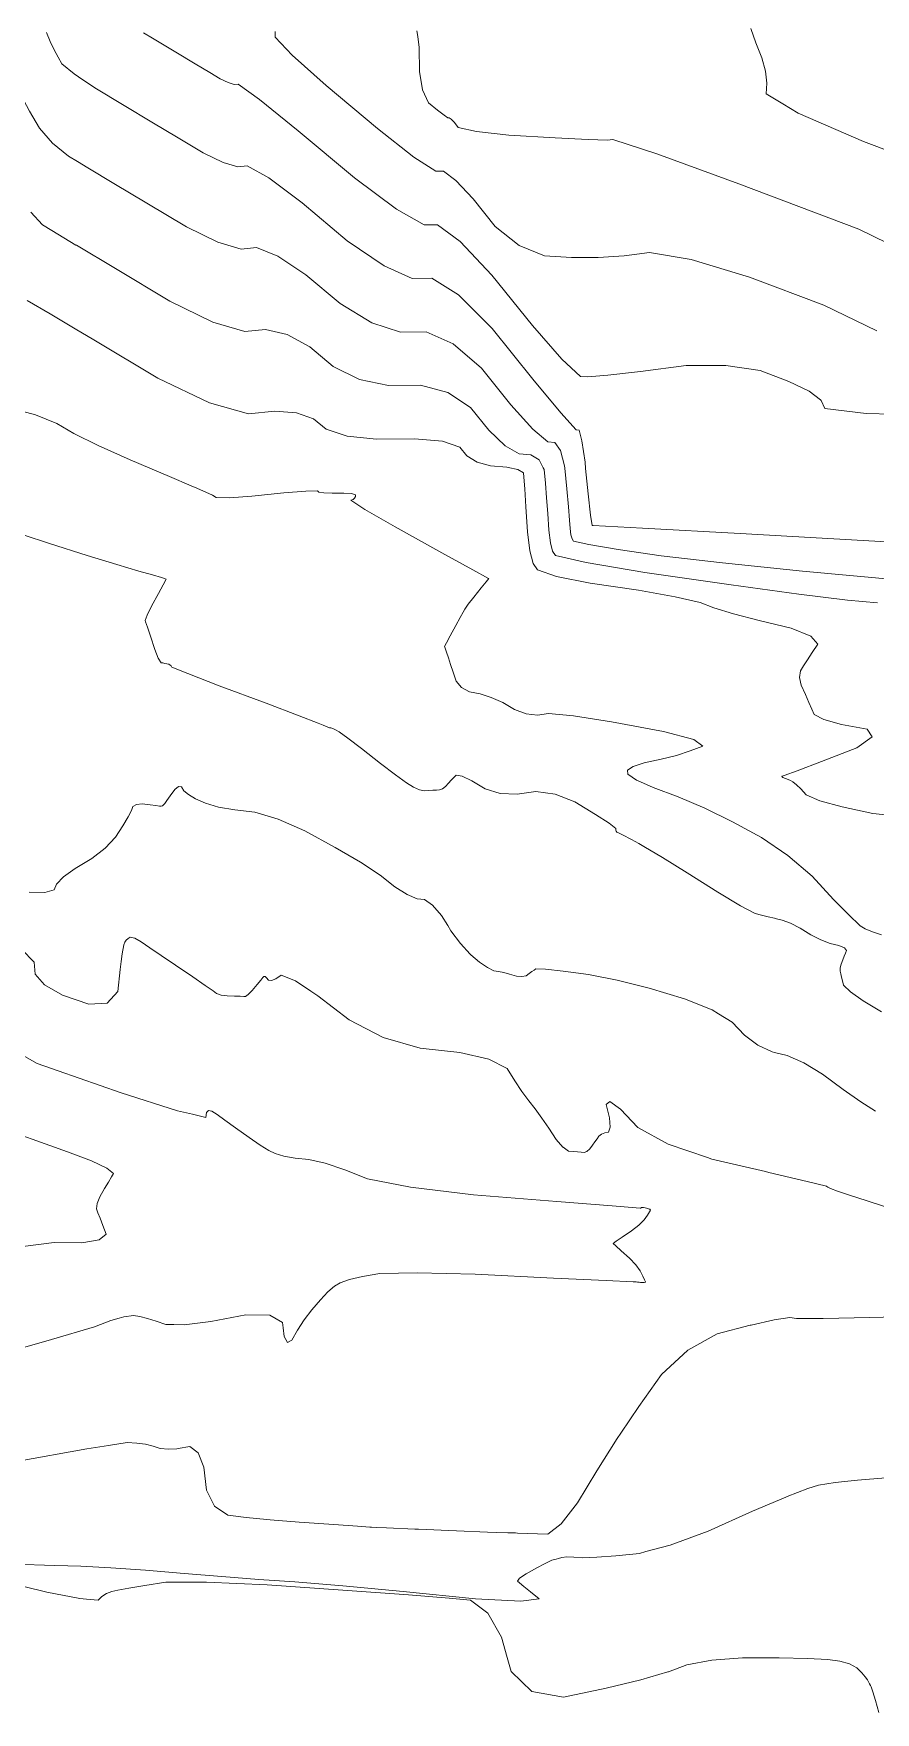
# Model space of a CAD drawing. Header units: inches. Extents: x 1337389 to 1347141, y 407035 to 414577.
# Drawn here: x 1345106 to 1345503, y 410356 to 411147 of the extents above; entities that cross this region are included whole.
import ezdxf

# ---------------------------------------------------------------- set-up
doc = ezdxf.new("R2010")
doc.units = ezdxf.units.IN
doc.header["$MEASUREMENT"] = 0
doc.layers.add('Topo', color=7, linetype='Continuous', lineweight=15, true_color=0x459900)

msp = doc.modelspace()

# ---------------------------------------------------------------- linework, layer by layer
at = {"layer": 'Topo'}
for points, elevation in [([(1344964.7411, 411170.0781), (1344974.6759, 411168.2), (1344991.587, 411164.238), (1345003.3711, 411160.4797), (1345010.0281, 411156.9262), (1345019.5059, 411154.1538), (1345031.805, 411152.163), (1345046.9248, 411150.9531), (1345059.051, 411150.028), (1345068.185, 411149.3869), (1345074.325, 411149.0301), (1345079.4109, 411148.1162), (1345083.443, 411146.6459), (1345086.421, 411144.6199), (1345089.558, 411140.5322), (1345092.8541, 411134.384), (1345096.309, 411126.1741), (1345100.1741, 411118.073), (1345104.4472, 411110.0799), (1345109.13, 411102.1961), (1345115.268, 411095.125), (1345122.861, 411088.8681), (1345127.022, 411086.3652)], 820), ([(1345112.4259, 411147.1489), (1345114.2249, 411142.8739), (1345116.0341, 411138.9979), (1345117.8519, 411135.5219), (1345119.6791, 411132.4451), (1345125.4731, 411127.6419), (1345127.566, 411126.2419)], 825), ([(1345158.0061, 411146.973), (1345162.3309, 411144.4949), (1345173.368, 411137.8549), (1345182.338, 411132.4631), (1345189.2429, 411128.3171), (1345194.0808, 411125.4177), (1345197.9221, 411123.5509), (1345200.766, 411122.714), (1345202.613, 411122.909), (1345212.6551, 411115.6391), (1345230.8889, 411100.9051), (1345257.3179, 411078.7071), (1345277.0642, 411063.9381), (1345290.1272, 411056.5968), (1345296.5079, 411056.685), (1345307.1261, 411048.8209), (1345321.9809, 411033.0068), (1345341.0729, 411009.241), (1345354.968, 410993.3249), (1345363.6669, 410985.2588), (1345367.1692, 410985.0441), (1345376.627, 410985.8179), (1345392.0409, 410987.5811), (1345413.411, 410990.333), (1345432.149, 410990.48), (1345448.257, 410988.0201), (1345461.7332, 410982.9549), (1345471.297, 410978.2839), (1345476.6731, 410974.215)], 830), ([(1345220.0133, 411146.1261), (1345220.002, 411147.5749)], 835), ([(1345503.1181, 411006.6549), (1345478.2578, 411018.7969), (1345443.2269, 411031.9651), (1345415.874, 411040.228), (1345396.1989, 411043.587), (1345384.202, 411042.042), (1345371.9711, 411041.273), (1345359.5039, 411041.2789), (1345346.8019, 411042.0599), (1345334.8459, 411046.9219), (1345323.6371, 411055.865), (1345313.1741, 411068.889), (1345305.034, 411077.5561), (1345299.2151, 411081.8651), (1345295.7177, 411081.8169), (1345285.367, 411088.5211), (1345268.162, 411101.977), (1345244.1018, 411122.1851), (1345228.0551, 411136.5211), (1345220.022, 411144.984), (1345220.0133, 411146.1261)], 835), ([(1345287.135, 411145.2089), (1345286.732, 411147.9919)], 840), ([(1345534.9389, 411035.027), (1345494.783, 411054.6398), (1345438.196, 411075.9101), (1345399.5983, 411089.9769), (1345378.9869, 411096.8418), (1345376.364, 411096.504), (1345367.315, 411096.7279), (1345351.8389, 411097.5131), (1345329.9361, 411098.8609), (1345314.723, 411100.52), (1345306.2, 411102.49), (1345304.3679, 411104.772), (1345302.9408, 411106.2901), (1345301.9221, 411107.0451), (1345301.309, 411107.036), (1345299.496, 411108.2111), (1345296.4821, 411110.568), (1345292.2669, 411114.1091), (1345289.428, 411120.2052), (1345287.9657, 411128.857), (1345287.881, 411140.0649), (1345287.135, 411145.2089)], 840), ([(1345443.8201, 411149.092), (1345446.2929, 411142.223), (1345449.0229, 411135.3059), (1345450.721, 411129.016), (1345451.3889, 411123.3529), (1345451.0251, 411118.3149), (1345458.9619, 411113.529)], 845), ([(1345127.566, 411126.2419), (1345135.2319, 411121.1119), (1345148.9559, 411112.8549), (1345162.0249, 411105.0029), (1345174.4371, 411097.5551), (1345186.1929, 411090.512), (1345195.5259, 411085.974), (1345202.4372, 411083.941), (1345206.925, 411084.4131), (1345217.013, 411078.769), (1345232.6999, 411067.008), (1345253.986, 411049.1292), (1345271.265, 411037.252), (1345284.5361, 411031.3781), (1345293.801, 411031.5051), (1345306.3511, 411023.6561), (1345322.187, 411007.83), (1345341.3089, 410984.0271), (1345354.4949, 410968.1269), (1345361.7449, 410960.1297), (1345363.0579, 410960.0371), (1345364.4302, 410954.9749), (1345365.859, 410944.9429), (1345366.155, 410941.9602)], 825), ([(1345458.9619, 411113.529), (1345466.204, 411109.1611), (1345496.9238, 411095.889), (1345543.1869, 411078.5), (1345577.3859, 411059.4039), (1345599.521, 411038.603), (1345609.5911, 411016.0959), (1345621.052, 411001.1508), (1345633.9049, 410993.7699), (1345648.149, 410993.9519), (1345658.2889, 410993.829), (1345663.8321, 410993.437)], 845), ([(1345127.022, 411086.3652), (1345131.9091, 411083.424), (1345144.1659, 411076.066), (1345159.6311, 411066.7931), (1345178.304, 411055.6049), (1345193.13, 411048.396), (1345204.107, 411045.168), (1345211.2371, 411045.9182), (1345221.3708, 411041.8989), (1345234.5101, 411033.11), (1345250.653, 411019.5509), (1345265.4651, 411010.5671), (1345278.945, 411006.158), (1345291.0942, 411006.325), (1345303.8149, 411000.6829), (1345317.109, 410989.2299), (1345330.9769, 410971.9679), (1345341.3661, 410960.3791), (1345348.278, 410954.4629), (1345351.712, 410954.219), (1345354.359, 410950.448), (1345356.2199, 410943.1489), (1345356.3251, 410942.0937)], 820), ([(1345126.4842, 411047.0241), (1345126.3072, 411047.1299), (1345114.8621, 411053.9938), (1345110.4909, 411056.6241), (1345105.064, 411062.608)], 815), ([(1345346.2023, 410942.232), (1345344.283, 410945.977), (1345340.366, 410948.4), (1345334.8109, 410948.795), (1345328.237, 410952.632), (1345320.644, 410959.9101), (1345312.032, 410970.631), (1345301.2789, 410977.7088), (1345288.3872, 410981.145), (1345273.3538, 410980.9389), (1345259.6659, 410983.8811), (1345247.3211, 410989.9722), (1345236.32, 410999.2119), (1345225.729, 411005.029), (1345215.5479, 411007.4229), (1345205.778, 411006.394), (1345190.7331, 411010.819), (1345170.4159, 411020.698), (1345144.8252, 411036.0309), (1345126.4842, 411047.0241)], 815), ([(1345103.2949, 411021.0779), (1345114.1189, 411014.7282), (1345125.9468, 411007.6799)], 810), ([(1345125.9468, 411007.6799), (1345134.632, 411002.5051), (1345164.8341, 410984.41), (1345189.1058, 410972.782), (1345207.4481, 410967.621), (1345219.86, 410968.9277), (1345230.0869, 410968.1588), (1345238.13, 410965.3137), (1345243.9879, 410960.3939), (1345253.866, 410957.195), (1345267.7629, 410955.719), (1345285.6798, 410955.9651), (1345298.743, 410954.736), (1345306.9539, 410952.0319), (1345310.312, 410947.8519), (1345315.1081, 410944.8842), (1345321.345, 410943.127), (1345329.0199, 410942.5819), (1345329.6121, 410942.459)], 810), ([(1345094.983, 410970.5471), (1345107.2069, 410967.1541), (1345117.2931, 410963.128), (1345125.2391, 410958.4658), (1345125.2749, 410958.448)], 805), ([(1345476.6731, 410974.215), (1345476.9459, 410974.008), (1345478.6829, 410970.126), (1345498.1341, 410967.7721), (1345535.299, 410966.9449)], 830), ([(1345125.2749, 410958.448), (1345136.7209, 410952.7569), (1345151.7371, 410946.0013), (1345170.289, 410938.1969), (1345180.586, 410933.7829)], 805), ([(1345329.6121, 410942.459), (1345334.207, 410941.507), (1345336.907, 410939.9039), (1345337.1182, 410937.7719), (1345337.493, 410932.4269), (1345338.0319, 410923.8702), (1345338.7358, 410912.1), (1345339.8909, 410903.235), (1345341.4982, 410897.276), (1345343.5574, 410894.2219), (1345352.491, 410891.087), (1345368.299, 410887.8729), (1345390.9812, 410884.578), (1345408.2292, 410881.563), (1345420.0431, 410878.8289), (1345426.422, 410876.376), (1345435.6911, 410873.547), (1345447.85, 410870.3422), (1345462.8969, 410866.762), (1345472.0749, 410863.0551), (1345475.383, 410859.2209), (1345472.821, 410855.2611), (1345470.6069, 410851.844), (1345468.7391, 410848.9719), (1345467.2189, 410846.6448), (1345466.8511, 410843.6211), (1345467.636, 410839.899), (1345469.5732, 410835.481), (1345471.2169, 410831.7229), (1345472.568, 410828.625), (1345473.625, 410826.1859), (1345478.312, 410823.8089), (1345486.6281, 410821.494), (1345498.573, 410819.241), (1345500.977, 410815.5801), (1345493.8409, 410810.509), (1345477.1638, 410804.0302), (1345465.7378, 410799.6479), (1345459.563, 410797.3621), (1345458.6401, 410797.1729), (1345458.4431, 410796.8941), (1345458.9708, 410796.526), (1345460.226, 410796.067), (1345461.4369, 410795.559), (1345462.6031, 410795.001), (1345463.725, 410794.394), (1345465.3151, 410793.0862), (1345467.371, 410791.076), (1345468.606, 410789.75)], 810), ([(1345503.4568, 410878.6501), (1345489.3891, 410879.943), (1345466.4589, 410882.7729), (1345434.6691, 410887.14), (1345394.018, 410893.0458), (1345366.46, 410897.6611), (1345351.996, 410900.9849), (1345350.6241, 410903.0187), (1345349.5538, 410906.988), (1345348.7838, 410912.892), (1345348.3158, 410920.73), (1345347.79, 410928.1161), (1345347.206, 410935.048), (1345346.5631, 410941.527), (1345346.2023, 410942.232)], 815), ([(1345356.3251, 410942.0937), (1345357.2931, 410932.324), (1345358.0869, 410923.8051), (1345358.6, 410917.591), (1345358.833, 410913.6841), (1345359.2169, 410910.741), (1345359.75, 410908.762), (1345360.4339, 410907.7479), (1345367.645, 410906.0908), (1345381.382, 410903.791), (1345401.6471, 410900.847), (1345430.5862, 410897.4671), (1345468.2019, 410893.6501), (1345514.4919, 410889.3969)], 820), ([(1345366.155, 410941.9602), (1345367.3469, 410929.9429), (1345368.4818, 410919.9709), (1345369.2639, 410915.0272), (1345369.6929, 410915.112), (1345392.905, 410913.8689), (1345438.8989, 410911.299), (1345507.6749, 410907.4002)], 825), ([(1345180.586, 410933.7829), (1345183.2372, 410932.647), (1345190.582, 410929.3501), (1345192.3241, 410928.3071), (1345198.5019, 410928.1389), (1345209.118, 410928.8479), (1345224.171, 410930.4329), (1345234.445, 410931.2889), (1345239.9402, 410931.4169), (1345240.6558, 410930.8148), (1345242.9661, 410930.4402), (1345246.871, 410930.2901), (1345252.3689, 410930.365), (1345256.0219, 410930.1249), (1345257.8283, 410929.5679), (1345257.7879, 410928.696), (1345257.4091, 410927.9689), (1345256.6889, 410927.387), (1345255.6283, 410926.9501), (1345262.239, 410922.6239), (1345276.521, 410914.4071), (1345298.473, 410902.3022), (1345313.112, 410894.226), (1345320.4379, 410890.18), (1345320.4596, 410890.1464), (1345320.484, 410890.1129), (1345320.5179, 410890.0771), (1345319.36, 410888.6199), (1345317.0171, 410885.7333), (1345313.49, 410881.416), (1345310.8931, 410878.081), (1345309.2259, 410875.728), (1345308.4881, 410874.3569), (1345307.1119, 410871.7967), (1345305.0979, 410868.048), (1345302.4451, 410863.1091), (1345300.6762, 410859.8171), (1345299.7869, 410858.1699), (1345300.0761, 410857.285), (1345300.66, 410855.513), (1345301.537, 410852.856), (1345302.581, 410849.693), (1345303.7929, 410846.0241), (1345305.1709, 410841.85), (1345307.759, 410838.7701), (1345311.5571, 410836.7841), (1345316.5649, 410835.892), (1345321.7512, 410834.1989), (1345327.1171, 410831.7049), (1345332.6631, 410828.411), (1345338.1141, 410826.4621), (1345343.4712, 410825.8579), (1345348.7339, 410826.5999), (1345360.372, 410825.561), (1345378.3859, 410822.7419), (1345402.7761, 410818.1421), (1345417.074, 410814.313), (1345421.2811, 410811.2559), (1345415.3971, 410808.97), (1345408.8429, 410806.9071), (1345401.6189, 410805.0679), (1345393.726, 410803.452), (1345388.4918, 410801.7299), (1345385.919, 410799.9028), (1345386.0039, 410797.969), (1345390.0071, 410795.238), (1345393.313, 410793.765)], 805), ([(1345391.24, 410765.3539), (1345387.6647, 410767.2888), (1345383.5619, 410769.4839), (1345381.3, 410770.658), (1345380.8799, 410770.8121), (1345380.5891, 410771.1578), (1345380.4281, 410771.697), (1345380.395, 410772.4279), (1345377.1599, 410774.904), (1345370.723, 410779.1248), (1345361.0839, 410785.0909), (1345351.7399, 410788.6571), (1345342.6931, 410789.8228), (1345333.942, 410788.5899), (1345325.9999, 410789.0201), (1345318.8659, 410791.1138), (1345312.5421, 410794.8709), (1345307.9701, 410797.0239), (1345305.1509, 410797.574), (1345304.085, 410796.5199), (1345302.9099, 410795.279), (1345301.6262, 410793.853), (1345300.233, 410792.242), (1345298.814, 410791.1589), (1345297.37, 410790.606), (1345295.9009, 410790.5829), (1345294.2451, 410790.506), (1345292.4019, 410790.3762), (1345290.3721, 410790.193), (1345287.9301, 410790.733), (1345285.0749, 410791.9961), (1345281.8079, 410793.9822), (1345276.651, 410797.6539), (1345269.6041, 410803.011), (1345260.6668, 410810.054), (1345254.164, 410815.045), (1345250.0968, 410817.9849), (1345248.465, 410818.874), (1345247.1791, 410819.4879), (1345246.241, 410819.8281), (1345245.649, 410819.8938), (1345244.4679, 410820.2961), (1345242.699, 410821.0339), (1345240.3409, 410822.1081), (1345231.395, 410825.5772), (1345215.862, 410831.442), (1345193.7411, 410839.7002), (1345178.9089, 410845.3788), (1345171.3641, 410848.4771), (1345171.108, 410848.995), (1345170.6361, 410849.4199), (1345169.949, 410849.753), (1345169.047, 410849.9932), (1345168.1441, 410850.201), (1345167.2399, 410850.375), (1345166.334, 410850.516), (1345165.0501, 410852.657), (1345163.3869, 410856.798), (1345161.346, 410862.94), (1345159.9081, 410867.2549), (1345159.0741, 410869.7441), (1345158.8439, 410870.4071), (1345159.773, 410872.857), (1345161.8609, 410877.094), (1345165.1079, 410883.1169), (1345167.328, 410887.237), (1345168.5199, 410889.454), (1345168.683, 410889.7671), (1345166.6189, 410890.568), (1345162.3261, 410891.859), (1345155.8038, 410893.6401), (1345145.559, 410896.685), (1345131.5899, 410900.995), (1345113.8979, 410906.5699), (1345101.5082, 410910.6549)], 800), ([(1345393.313, 410793.765), (1345397.9268, 410791.7091), (1345409.7641, 410787.383), (1345422.2038, 410782.0381), (1345435.2472, 410775.6731), (1345448.8929, 410768.29), (1345461.378, 410759.729), (1345472.701, 410749.9921), (1345482.8639, 410739.0791), (1345490.428, 410731.31), (1345494.744, 410727.289)], 805), ([(1345301.2239, 410726.7518), (1345298.291, 410731.4631), (1345294.1491, 410736.3581), (1345290.3219, 410738.9868), (1345286.811, 410739.35), (1345282.174, 410741.378), (1345276.4109, 410745.071), (1345269.5229, 410750.4281), (1345260.1689, 410756.592), (1345248.3489, 410763.5629), (1345234.0621, 410771.34), (1345221.4311, 410776.8701), (1345210.454, 410780.1539), (1345201.1331, 410781.1921), (1345193.3829, 410782.5829), (1345187.2052, 410784.328), (1345182.599, 410786.427), (1345179.1941, 410788.4079), (1345176.991, 410790.272), (1345175.989, 410792.0191), (1345174.607, 410792.2019), (1345172.8451, 410790.82), (1345170.7031, 410787.8739), (1345169.1059, 410785.68), (1345168.0541, 410784.2382), (1345167.5469, 410783.5491), (1345166.9739, 410783.1201), (1345166.334, 410782.9521), (1345165.6269, 410783.0461), (1345163.9119, 410783.2649), (1345161.1892, 410783.609), (1345157.458, 410784.08), (1345154.7519, 410783.8009), (1345153.0719, 410782.7749), (1345152.417, 410780.9991), (1345150.8429, 410777.999), (1345148.3499, 410773.775), (1345144.9379, 410768.326), (1345140.074, 410763.159), (1345133.758, 410758.2729), (1345125.9899, 410753.668), (1345120.4411, 410749.677), (1345117.1101, 410746.2991), (1345115.9969, 410743.5349), (1345111.7099, 410742.267), (1345104.249, 410742.4959)], 795), ([(1345468.606, 410789.75), (1345469.896, 410788.365), (1345476.4039, 410785.5421), (1345486.8979, 410782.607), (1345501.3759, 410779.5591), (1345508.8158, 410778.786)], 810), ([(1345454.964, 410730.191), (1345452.022, 410730.8772), (1345448.8819, 410731.671), (1345445.875, 410732.495), (1345439.0581, 410736.1041), (1345428.4312, 410742.4979), (1345413.992, 410751.6771), (1345402.3851, 410758.8682), (1345393.6099, 410764.0722), (1345391.24, 410765.3539)], 800), ([(1345181.1321, 410637.9439), (1345174.076, 410639.577), (1345147.59, 410648.0512), (1345107.989, 410661.905), (1345081.0827, 410677.0369), (1345066.8731, 410693.4482), (1345065.3591, 410711.138), (1345062.8291, 410723.6001), (1345059.284, 410730.8331), (1345054.7231, 410732.8381), (1345050.689, 410738.6579), (1345047.1821, 410748.294), (1345045.404, 410756.317)], 785), ([(1345086.815, 410723.5401), (1345090.0019, 410722.139), (1345100.895, 410715.5713), (1345106.5779, 410709.5121), (1345107.053, 410703.961), (1345111.5121, 410698.8122), (1345119.954, 410694.0651), (1345132.3789, 410689.718), (1345141.0481, 410690.2829), (1345145.9619, 410695.759), (1345147.1198, 410706.147), (1345147.583, 410709.79)], 790), ([(1345312.1768, 410713.018), (1345311.7381, 410713.382), (1345307.231, 410718.276), (1345302.7489, 410724.3031), (1345301.2239, 410726.7518)], 795), ([(1345505.439, 410686.1978), (1345496.7691, 410691.406), (1345490.8101, 410695.568), (1345487.5608, 410698.684), (1345487.0231, 410700.753), (1345486.564, 410702.5599), (1345486.185, 410704.1052), (1345485.8852, 410705.3879), (1345485.94, 410706.8949), (1345486.35, 410708.626), (1345487.1151, 410710.5809), (1345487.807, 410712.3119), (1345488.4249, 410713.8201), (1345488.969, 410715.1038), (1345487.945, 410716.285), (1345485.3539, 410717.3642), (1345481.1951, 410718.3409), (1345476.7639, 410720.0289), (1345472.0609, 410722.428), (1345467.0861, 410725.5379), (1345462.633, 410727.8561), (1345458.7031, 410729.3811), (1345455.296, 410730.1139), (1345454.964, 410730.191)], 800), ([(1345494.744, 410727.289), (1345495.393, 410726.6851), (1345497.759, 410725.206), (1345501.1022, 410723.805), (1345505.422, 410722.4831)], 805), ([(1345147.583, 410709.79), (1345148.051, 410713.468), (1345148.756, 410717.723), (1345149.235, 410718.912), (1345149.914, 410719.918), (1345150.7919, 410720.74), (1345151.872, 410721.38), (1345153.943, 410720.8622), (1345157.005, 410719.1861), (1345161.06, 410716.3519), (1345166.4529, 410712.644), (1345173.1851, 410708.0619), (1345181.2549, 410702.6059), (1345187.1528, 410698.5891), (1345190.8769, 410696.0099), (1345192.429, 410694.8709), (1345194.6221, 410694.0801), (1345197.4569, 410693.6371), (1345200.9332, 410693.5421), (1345203.5241, 410693.4729), (1345205.2301, 410693.4282), (1345206.0511, 410693.4089), (1345207.3742, 410694.327), (1345209.1999, 410696.1841), (1345211.5279, 410698.977), (1345213.2182, 410701.0069), (1345214.2699, 410702.2719), (1345214.6839, 410702.7721), (1345215.264, 410702.7299), (1345216.009, 410702.1472), (1345216.9211, 410701.0221), (1345218.3801, 410700.858), (1345220.3861, 410701.6529), (1345222.9399, 410703.408), (1345229.533, 410700.7751), (1345236.8419, 410695.9479)], 790), ([(1345428.6751, 410685.2267), (1345425.6599, 410687.0602), (1345412.6451, 410692.3629), (1345396.0499, 410697.234), (1345381.0019, 410701.024), (1345367.5039, 410703.7341), (1345355.5541, 410705.3643), (1345347.2991, 410706.255), (1345342.739, 410706.4091), (1345341.875, 410705.8249), (1345340.82, 410705.0851), (1345339.575, 410704.19), (1345338.138, 410703.138), (1345336.129, 410702.7418), (1345333.546, 410703.0021), (1345330.391, 410703.9179), (1345327.573, 410704.643), (1345325.0911, 410705.177), (1345322.946, 410705.519), (1345320.006, 410707.0009), (1345316.2702, 410709.6219), (1345312.1768, 410713.018)], 795), ([(1345236.8419, 410695.9479), (1345240.1659, 410693.752), (1345254.8379, 410682.34), (1345270.8659, 410674.086), (1345288.2491, 410668.9902), (1345306.988, 410667.0509), (1345320.6589, 410663.8671), (1345329.261, 410659.4359), (1345332.7947, 410653.76), (1345336.1579, 410648.7021), (1345339.3499, 410644.264), (1345342.3711, 410640.444), (1345345.5429, 410636.141), (1345348.867, 410631.3561), (1345352.3421, 410626.0892), (1345355.422, 410622.5041), (1345355.5169, 410622.4371)], 790), ([(1345455.0679, 410667.0591), (1345453.856, 410667.343), (1345447.2, 410670.499), (1345440.9459, 410675.161), (1345435.0931, 410681.3259), (1345428.6751, 410685.2267)], 795), ([(1345502.5439, 410639.3881), (1345495.68, 410643.8281), (1345487.394, 410649.646), (1345477.683, 410656.8418), (1345468.8572, 410662.19), (1345460.9149, 410665.69), (1345455.0679, 410667.0591)], 795), ([(1345355.5169, 410622.4371), (1345358.1089, 410620.601), (1345360.4009, 410620.38), (1345362.378, 410620.2), (1345364.039, 410620.059), (1345365.3851, 410619.9589), (1345366.722, 410620.487), (1345368.051, 410621.6418), (1345369.3709, 410623.4249), (1345370.534, 410625.017), (1345371.5399, 410626.4181), (1345372.3881, 410627.6279), (1345373.5759, 410628.549), (1345375.104, 410629.1821), (1345376.971, 410629.5269), (1345377.7159, 410631.8741), (1345377.3381, 410636.2239), (1345375.8359, 410642.576), (1345377.5529, 410643.947), (1345382.4881, 410640.3381), (1345390.6418, 410631.7479), (1345405.0132, 410623.9291), (1345423.445, 410617.6208)], 790), ([(1345223.843, 410537.4299), (1345224.332, 410533.36), (1345225.768, 410530.5671), (1345227.8468, 410531.578), (1345230.57, 410536.396), (1345233.7239, 410541.1823), (1345237.3121, 410545.937), (1345241.3319, 410550.661), (1345244.8791, 410554.3441), (1345247.9529, 410556.987), (1345250.5531, 410558.5901), (1345254.9719, 410560.1199), (1345261.2101, 410561.5789), (1345269.2669, 410562.967), (1345286.9231, 410563.311), (1345314.1791, 410562.6121), (1345351.0341, 410560.8701), (1345375.821, 410559.6992), (1345388.5381, 410559.0991), (1345389.186, 410559.0718), (1345389.8591, 410559.022), (1345390.5589, 410558.95), (1345391.2829, 410558.8552), (1345392.0351, 410558.799), (1345392.813, 410558.782), (1345393.619, 410558.802), (1345394.1328, 410558.8641), (1345394.356, 410558.967), (1345394.2872, 410559.1121), (1345393.837, 410560.0418), (1345393.0051, 410561.7571), (1345391.7912, 410564.258), (1345389.7011, 410567.0819), (1345386.7358, 410570.231), (1345382.8958, 410573.7031), (1345380.3341, 410576.0191), (1345379.049, 410577.177), (1345380.4931, 410578.1511), (1345383.3879, 410580.1008), (1345387.733, 410583.024), (1345391.1549, 410585.719), (1345393.654, 410588.1849), (1345395.2311, 410590.422), (1345396.238, 410591.9679), (1345396.6771, 410592.824), (1345396.546, 410592.9881), (1345396.436, 410593.115), (1345396.345, 410593.2069), (1345396.275, 410593.2619), (1345396.0902, 410593.3438), (1345395.7912, 410593.455), (1345395.3769, 410593.593), (1345394.8339, 410593.7309), (1345394.163, 410593.8688), (1345393.3639, 410594.007), (1345392.8041, 410594.0798), (1345392.4851, 410594.0871), (1345392.405, 410594.029), (1345392.3241, 410593.9722), (1345392.2408, 410593.9182), (1345392.1559, 410593.8652), (1345392.061, 410593.8181), (1345391.956, 410593.776), (1345391.841, 410593.741), (1345378.7011, 410594.7828), (1345352.5361, 410596.9051), (1345313.3471, 410600.1058), (1345283.6711, 410603.6598), (1345263.5079, 410607.569), (1345252.8588, 410611.8309), (1345243.631, 410614.8851), (1345235.8259, 410616.7289), (1345229.443, 410617.364), (1345224.191, 410618.2629), (1345220.0681, 410619.4259), (1345217.076, 410620.853), (1345212.9641, 410623.3589), (1345207.732, 410626.9429), (1345201.3802, 410631.6069), (1345196.36, 410635.2469), (1345192.6711, 410637.8641), (1345190.313, 410639.458), (1345188.6568, 410639.759), (1345187.7011, 410638.7671), (1345187.4469, 410636.482), (1345181.1321, 410637.9439)], 785), ([(1345081.5309, 410569.5231), (1345088.607, 410572.1971), (1345102.5862, 410575.814), (1345116.081, 410577.5799), (1345129.0921, 410577.496), (1345137.238, 410578.808), (1345140.52, 410581.517), (1345138.9382, 410585.6209), (1345137.65, 410588.9761), (1345136.6559, 410591.582), (1345135.956, 410593.4371), (1345136.2389, 410595.9531), (1345137.505, 410599.1301), (1345139.7529, 410602.9669), (1345141.5739, 410606.0662), (1345142.9671, 410608.4259), (1345143.9329, 410610.0478), (1345140.803, 410612.558), (1345133.577, 410615.9569), (1345122.2551, 410620.2431), (1345105.631, 410626.2759), (1345100.2781, 410628.175)], 780), ([(1345423.445, 410617.6208), (1345425.6031, 410616.8832), (1345450.731, 410611.001)], 790), ([(1345450.731, 410611.001), (1345452.4109, 410610.608), (1345470.368, 410606.3621), (1345479.4739, 410604.144), (1345479.7288, 410603.9551), (1345480.1331, 410603.697), (1345480.6861, 410603.3709), (1345481.3869, 410602.9759), (1345484.6239, 410601.8239), (1345490.3969, 410599.915), (1345498.7049, 410597.2499), (1345506.8181, 410594.6139)], 790), ([(1344872.9789, 410474.5909), (1344881.4669, 410477.1009), (1344921.8298, 410488.0319), (1344952.1332, 410495.2171), (1344972.374, 410498.654), (1344982.5541, 410498.3442), (1345004.2821, 410502.246), (1345037.559, 410510.3619), (1345082.3838, 410522.6909), (1345114.8531, 410531.888), (1345134.9661, 410537.9518), (1345142.723, 410540.8839), (1345146.623, 410542.011)], 785), ([(1345146.623, 410542.011), (1345148.875, 410542.6611), (1345153.4221, 410543.2832), (1345156.363, 410542.7509), (1345159.883, 410541.8549), (1345163.983, 410540.5951), (1345168.6621, 410538.972), (1345172.4091, 410538.9459)], 785), ([(1345172.4091, 410538.9459), (1345177.2699, 410538.9129), (1345189.809, 410540.4189), (1345206.2772, 410543.4889), (1345217.5209, 410543.3362), (1345223.539, 410539.9589), (1345223.843, 410537.4299)], 785), ([(1345531.1979, 410543.0009), (1345499.8731, 410542.2119), (1345477.9259, 410541.8249), (1345465.356, 410541.8379), (1345462.164, 410542.2529), (1345454.8859, 410541.1871), (1345444.0261, 410538.7519)], 790), ([(1345444.0261, 410538.7519), (1345443.522, 410538.639), (1345428.0708, 410534.6101), (1345414.201, 410526.8899), (1345401.912, 410515.4789), (1345391.2031, 410500.378), (1345382.765, 410487.857)], 790), ([(1345382.765, 410487.857), (1345381.0272, 410485.2781), (1345371.3841, 410470.181), (1345362.275, 410455.087), (1345354.5879, 410445.1021), (1345348.3241, 410440.2269), (1345343.4829, 410440.4621), (1345338.7461, 410440.664), (1345334.1131, 410440.8308), (1345333.0628, 410440.8622)], 790), ([(1345141.6681, 410482.0389), (1345131.469, 410480.477), (1345098.284, 410474.449), (1345050.798, 410465.2871), (1345031.33, 410461.5039)], 790), ([(1345173.7128, 410480.537), (1345169.781, 410480.282), (1345165.87, 410480.6818), (1345162.692, 410481.7851), (1345159.0469, 410482.6002), (1345154.9329, 410483.1279), (1345150.3518, 410483.3698), (1345141.6681, 410482.0389)], 790), ([(1345216.0509, 410447.16), (1345206.4681, 410448.09), (1345197.769, 410449.166), (1345191.5379, 410453.478), (1345187.775, 410461.0239), (1345186.4791, 410471.8059), (1345183.8221, 410478.6599), (1345179.8039, 410481.5851), (1345174.4262, 410480.5831), (1345173.7128, 410480.537)], 790), ([(1345461.001, 410458.0111), (1345470.744, 410461.858), (1345475.75, 410463.3221), (1345483.52, 410464.633), (1345494.0531, 410465.7891), (1345507.349, 410466.791), (1345516.913, 410467.638), (1345522.7441, 410468.3281), (1345524.842, 410468.8631), (1345527.1771, 410469.4549), (1345529.7479, 410470.105), (1345532.555, 410470.812), (1345535.0871, 410470.9649), (1345537.345, 410470.5661), (1345539.3281, 410469.613), (1345541.5098, 410468.562), (1345543.8909, 410467.4111), (1345546.4709, 410466.162), (1345548.7291, 410463.7821), (1345550.6671, 410460.273), (1345552.2829, 410455.6351), (1345558.356, 410453.23)], 795), ([(1345394.4799, 410432.0629), (1345405.9891, 410435.155), (1345423.731, 410441.7582), (1345444.7339, 410451.076), (1345460.405, 410457.7761), (1345461.001, 410458.0111)], 795), ([(1345267.5221, 410443.4541), (1345265.3491, 410443.5491), (1345264.6211, 410443.6131), (1345258.721, 410444.0273), (1345247.6502, 410444.7899), (1345231.4089, 410445.902), (1345217.6809, 410447.002), (1345216.0509, 410447.16)], 790), ([(1345287.4271, 410442.621), (1345285.7368, 410442.6889), (1345272.3881, 410443.2411), (1345267.5221, 410443.4541)], 790), ([(1345324.4229, 410441.155), (1345320.0121, 410441.3181), (1345305.396, 410441.8931), (1345287.4271, 410442.621)], 790), ([(1345333.0628, 410440.8622), (1345329.5838, 410440.9641), (1345324.4229, 410441.155)], 790), ([(1345097.0209, 410426.1081), (1345116.31, 410425.5459), (1345128.5419, 410425.2031), (1345142.762, 410424.4589), (1345158.9691, 410423.313), (1345177.1629, 410421.7651), (1345194.943, 410420.337), (1345212.307, 410419.0272), (1345229.2569, 410417.8369), (1345251.9149, 410415.9149), (1345280.2813, 410413.2619), (1345314.3548, 410409.8768), (1345335.701, 410408.7341), (1345344.319, 410409.8321), (1345340.209, 410413.1711), (1345337.132, 410415.674), (1345335.087, 410417.339), (1345334.0749, 410418.166), (1345335.0879, 410419.6159), (1345338.1271, 410421.686), (1345343.1899, 410424.3791), (1345346.792, 410426.2928), (1345348.9311, 410427.429), (1345349.608, 410427.787), (1345350.237, 410428.0621), (1345350.8181, 410428.2531), (1345351.351, 410428.3601), (1345352.2062, 410428.5811), (1345353.3818, 410428.9142), (1345354.879, 410429.36), (1345357.288, 410429.5578), (1345360.609, 410429.5091), (1345364.841, 410429.2121), (1345371.4021, 410429.4061), (1345380.2912, 410430.0899), (1345391.5099, 410431.265), (1345394.4799, 410432.0629)], 795), ([(1345063.1181, 410423.031), (1345069.7531, 410422.2639), (1345090.113, 410418.483), (1345112.524, 410413.0389), (1345128.062, 410409.98), (1345131.3211, 410409.7261)], 800), ([(1345131.3211, 410409.7261), (1345136.7272, 410409.305), (1345138.5191, 410411.0151), (1345140.6661, 410412.368), (1345143.1671, 410413.3641), (1345146.0227, 410414.0048), (1345151.212, 410414.9291), (1345158.7331, 410416.136), (1345168.5881, 410417.626), (1345187.776, 410417.734), (1345216.2979, 410416.4588), (1345254.153, 410413.8), (1345282.7142, 410411.6971), (1345301.9819, 410410.1511), (1345311.9549, 410409.1601), (1345320.1282, 410403.0729), (1345326.5001, 410391.8901), (1345329.1981, 410382.2802)], 800), ([(1345329.1981, 410382.2802), (1345331.071, 410375.6099), (1345340.8069, 410366.1749), (1345355.7078, 410363.5828), (1345375.773, 410367.835), (1345392.135, 410371.787), (1345404.7941, 410375.441), (1345405.074, 410375.546)], 800), ([(1345405.074, 410375.546), (1345413.75, 410378.7949), (1345425.4621, 410381.019), (1345439.9318, 410382.1119), (1345457.159, 410382.0751), (1345470.5468, 410381.796), (1345480.0971, 410381.274), (1345485.8079, 410380.5101), (1345490.371, 410379.212), (1345493.7859, 410377.381), (1345496.0519, 410375.0161), (1345497.729, 410373.124), (1345498.818, 410371.7039), (1345499.3181, 410370.758), (1345499.7707, 410369.8909), (1345500.1789, 410369.104), (1345500.5389, 410368.395), (1345501.3122, 410366.04), (1345502.496, 410362.0378), (1345504.0919, 410356.39)], 800)]:
    msp.add_lwpolyline(points, dxfattribs=dict(at, elevation=elevation))

doc.saveas('drawing.dxf')
